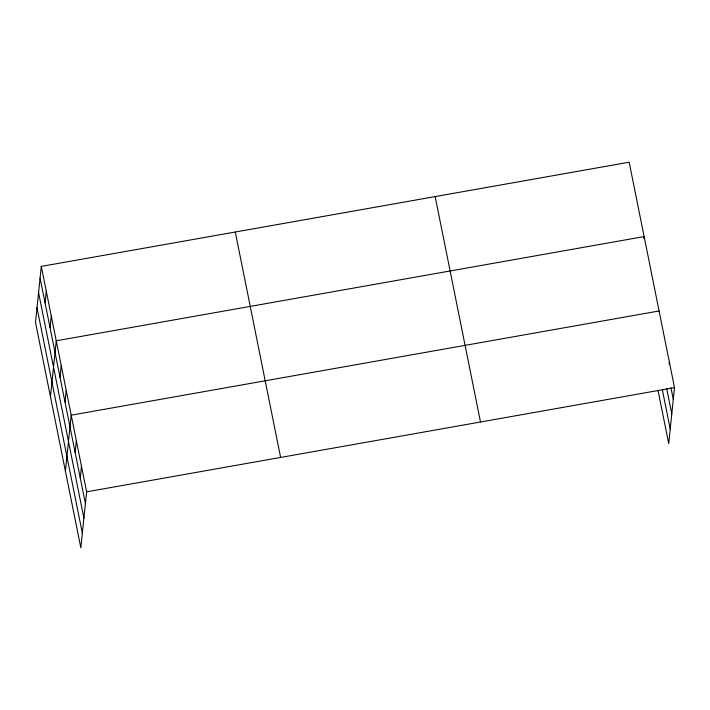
<?xml version="1.0" encoding="UTF-8"?>
<svg xmlns="http://www.w3.org/2000/svg" width="710" height="710" viewBox="0 0 710 710"><rect width="100%" height="100%" fill="white"/><g stroke="black" fill="none" stroke-linecap="round" stroke-linejoin="round"><path stroke-width="1.06" d="M41.287 266.401L35.5 322.384L80.834 547.8L86.62 491.826L41.287 266.401L629.166 162.199L674.5 387.616L668.713 443.599L658.01 390.376M45.067 302.886L46.274 291.198M50.055 327.683L51.262 315.994M50.463 396.775L56.25 340.791L644.13 236.581L643.908 238.711M60.022 377.276L61.229 365.588M65.009 402.073L66.216 390.385M65.418 471.165L71.204 415.181L659.084 310.971M75.136 452.421L76.343 440.724M80.274 477.963L81.481 466.275M669.139 364.195L669.361 362.064M86.62 491.826L674.5 387.616M670.941 387.598L673.293 399.304M666.646 388.37L671.784 413.921M662.306 389.595L670.222 428.982M435.168 196.581L480.501 422.006M235.285 232.019L280.619 457.435M40.079 278.098L85.413 503.514M38.571 292.706L83.904 518.131M37.009 307.767L82.342 533.192"/></g></svg>
